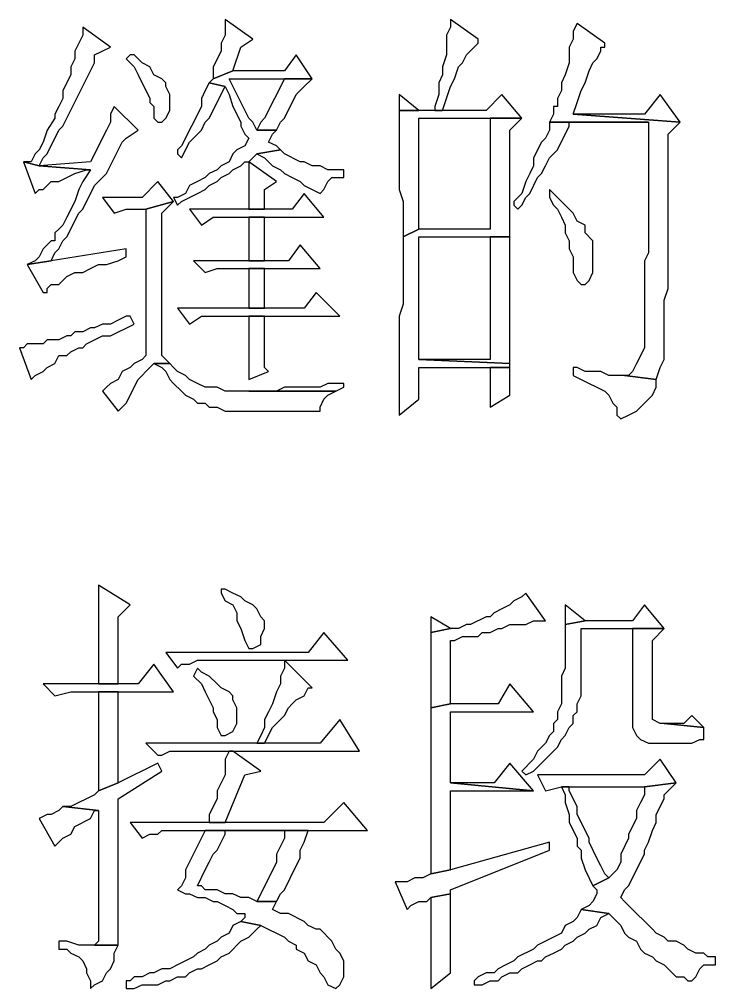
# Model space of a CAD drawing. Extents: x -15.4 to 0.8, y 0.3 to 11.8.
# Drawn here: x -1.9229 to -1.7763, y 10.1052 to 10.3094 of the extents above; entities that cross this region are included whole.
import ezdxf

# ---------------------------------------------------------------- set-up
doc = ezdxf.new("R2010")
doc.units = 0
doc.header["$MEASUREMENT"] = 0
doc.linetypes.add('AUSGEZOGEN', pattern=[0])
doc.layers.get('0').update_dxf_attribs({"linetype": 'AUSGEZOGEN'})

msp = doc.modelspace()

# ---------------------------------------------------------------- linework, layer by layer
for points in [[(-1.87961, 10.3094), (-1.87961, 10.30606), (-1.87961, 10.30606), (-1.88045, 10.3044), (-1.88045, 10.3044), (-1.88045, 10.30273), (-1.88045, 10.30273), (-1.88211, 10.2994), (-1.88211, 10.2994), (-1.88211, 10.2969), (-1.88211, 10.2969), (-1.87795, 10.29856), (-1.87795, 10.29856), (-1.87628, 10.30356), (-1.87628, 10.30356), (-1.87378, 10.30523), (-1.87961, 10.3094)], [(-1.83211, 10.3094), (-1.83211, 10.30773), (-1.83211, 10.30773), (-1.83295, 10.30606), (-1.83295, 10.30606), (-1.83295, 10.3019), (-1.83295, 10.3019), (-1.83378, 10.2994), (-1.83378, 10.2994), (-1.83378, 10.29773), (-1.83378, 10.29773), (-1.83461, 10.29606), (-1.83461, 10.29606), (-1.83461, 10.29356), (-1.83461, 10.29356), (-1.83545, 10.29106), (-1.83545, 10.29106), (-1.83545, 10.29023), (-1.83545, 10.29023), (-1.83378, 10.29023), (-1.83378, 10.29023), (-1.83295, 10.29273), (-1.83295, 10.29273), (-1.83211, 10.29523), (-1.83211, 10.29523), (-1.83128, 10.2969), (-1.83128, 10.2969), (-1.83045, 10.2994), (-1.83045, 10.2994), (-1.82961, 10.30023), (-1.82961, 10.30023), (-1.82878, 10.3019), (-1.82878, 10.3019), (-1.82628, 10.3044), (-1.82628, 10.3044), (-1.82628, 10.30523), (-1.83211, 10.3094)], [(-1.80545, 10.30856), (-1.80628, 10.3069), (-1.80628, 10.3069), (-1.80628, 10.30523), (-1.80628, 10.30523), (-1.80711, 10.30356), (-1.80711, 10.30356), (-1.80711, 10.30023), (-1.80711, 10.30023), (-1.80795, 10.29773), (-1.80795, 10.29773), (-1.80878, 10.29606), (-1.80878, 10.29606), (-1.80878, 10.2944), (-1.80878, 10.2944), (-1.80961, 10.29273), (-1.80961, 10.29273), (-1.80961, 10.29106), (-1.80961, 10.29106), (-1.81045, 10.29106), (-1.81045, 10.29106), (-1.81045, 10.2894), (-1.81045, 10.2894), (-1.81128, 10.28773), (-1.81128, 10.28773), (-1.79045, 10.28773), (-1.79045, 10.28773), (-1.79045, 10.26023), (-1.79045, 10.26023), (-1.79128, 10.25856), (-1.79128, 10.25856), (-1.79128, 10.24023), (-1.79128, 10.24023), (-1.79295, 10.2369), (-1.79295, 10.2369), (-1.79378, 10.23523), (-1.79378, 10.23523), (-1.79461, 10.2344), (-1.79461, 10.2344), (-1.79545, 10.2344), (-1.79545, 10.2344), (-1.78878, 10.23356), (-1.78878, 10.23356), (-1.78795, 10.23606), (-1.78795, 10.23606), (-1.78711, 10.23773), (-1.78711, 10.23773), (-1.78711, 10.25023), (-1.78711, 10.25023), (-1.78628, 10.25273), (-1.78628, 10.25273), (-1.78628, 10.28523), (-1.78628, 10.28523), (-1.78378, 10.28773), (-1.78378, 10.28773), (-1.80628, 10.2894), (-1.80628, 10.2894), (-1.80545, 10.2919), (-1.80545, 10.2919), (-1.80461, 10.2944), (-1.80461, 10.2944), (-1.80378, 10.29606), (-1.80378, 10.29606), (-1.80295, 10.29856), (-1.80295, 10.29856), (-1.80211, 10.30023), (-1.80211, 10.30023), (-1.80128, 10.30106), (-1.80128, 10.30106), (-1.80045, 10.30273), (-1.80045, 10.30273), (-1.80045, 10.30356), (-1.80045, 10.30356), (-1.79961, 10.30356), (-1.79961, 10.30356), (-1.79961, 10.3044), (-1.80545, 10.30856)], [(-1.90961, 10.30773), (-1.90961, 10.30606), (-1.90961, 10.30606), (-1.91128, 10.30273), (-1.91128, 10.30273), (-1.91128, 10.30106), (-1.91128, 10.30106), (-1.91211, 10.2994), (-1.91211, 10.2994), (-1.91211, 10.29773), (-1.91211, 10.29773), (-1.91378, 10.2944), (-1.91378, 10.2944), (-1.91378, 10.29273), (-1.91378, 10.29273), (-1.91461, 10.29106), (-1.91461, 10.29106), (-1.91545, 10.2894), (-1.91545, 10.2894), (-1.91545, 10.28856), (-1.91545, 10.28856), (-1.91711, 10.28606), (-1.91711, 10.28606), (-1.91795, 10.28356), (-1.91795, 10.28356), (-1.91878, 10.2819), (-1.91878, 10.2819), (-1.91961, 10.28106), (-1.91961, 10.28106), (-1.92045, 10.2794), (-1.92045, 10.2794), (-1.92211, 10.2794), (-1.92211, 10.2794), (-1.91878, 10.27856), (-1.91878, 10.27856), (-1.91795, 10.28023), (-1.91795, 10.28023), (-1.91711, 10.28106), (-1.91711, 10.28106), (-1.91461, 10.28606), (-1.91461, 10.28606), (-1.91378, 10.2869), (-1.91378, 10.2869), (-1.91295, 10.28856), (-1.91295, 10.28856), (-1.90711, 10.30023), (-1.90711, 10.30023), (-1.90711, 10.3019), (-1.90711, 10.3019), (-1.90378, 10.30356), (-1.90961, 10.30773)], [(-1.89961, 10.3019), (-1.90045, 10.30106), (-1.90045, 10.30106), (-1.89878, 10.2994), (-1.89878, 10.2994), (-1.89795, 10.29773), (-1.89795, 10.29773), (-1.89545, 10.29273), (-1.89545, 10.29273), (-1.89545, 10.2919), (-1.89545, 10.2919), (-1.89461, 10.29106), (-1.89461, 10.29106), (-1.89461, 10.28856), (-1.89461, 10.28856), (-1.89378, 10.28773), (-1.89378, 10.28773), (-1.89295, 10.28773), (-1.89295, 10.28773), (-1.89211, 10.28856), (-1.89211, 10.28856), (-1.89128, 10.29023), (-1.89128, 10.29023), (-1.89128, 10.29356), (-1.89128, 10.29356), (-1.89211, 10.29523), (-1.89211, 10.29523), (-1.89211, 10.29606), (-1.89211, 10.29606), (-1.89295, 10.2969), (-1.89295, 10.2969), (-1.89461, 10.29773), (-1.89461, 10.29773), (-1.89545, 10.2994), (-1.89545, 10.2994), (-1.89711, 10.30023), (-1.89711, 10.30023), (-1.89878, 10.3019), (-1.89961, 10.3019)], [(-1.86461, 10.3019), (-1.86711, 10.29856), (-1.86711, 10.29856), (-1.87795, 10.29856), (-1.87795, 10.29856), (-1.88211, 10.2969), (-1.88211, 10.2969), (-1.88295, 10.29606), (-1.88295, 10.29606), (-1.87961, 10.29523), (-1.87961, 10.29523), (-1.87878, 10.29356), (-1.87878, 10.29356), (-1.87795, 10.29106), (-1.87795, 10.29106), (-1.87628, 10.28773), (-1.87628, 10.28773), (-1.87628, 10.2869), (-1.87628, 10.2869), (-1.87545, 10.28523), (-1.87545, 10.28523), (-1.87461, 10.2844), (-1.87461, 10.2844), (-1.87545, 10.28273), (-1.87545, 10.28273), (-1.87711, 10.2819), (-1.87711, 10.2819), (-1.87795, 10.28106), (-1.87795, 10.28106), (-1.87878, 10.2794), (-1.87878, 10.2794), (-1.88045, 10.27856), (-1.88045, 10.27856), (-1.88128, 10.27773), (-1.88128, 10.27773), (-1.88295, 10.2769), (-1.88295, 10.2769), (-1.88378, 10.27606), (-1.88378, 10.27606), (-1.88545, 10.27523), (-1.88545, 10.27523), (-1.88711, 10.2744), (-1.88711, 10.2744), (-1.88795, 10.27273), (-1.88795, 10.27273), (-1.88961, 10.2719), (-1.88961, 10.2719), (-1.89045, 10.2719), (-1.89045, 10.2719), (-1.88961, 10.27023), (-1.88961, 10.27023), (-1.88878, 10.27106), (-1.88878, 10.27106), (-1.88711, 10.2719), (-1.88711, 10.2719), (-1.88545, 10.27273), (-1.88545, 10.27273), (-1.88378, 10.27356), (-1.88378, 10.27356), (-1.88295, 10.2744), (-1.88295, 10.2744), (-1.88128, 10.27523), (-1.88128, 10.27523), (-1.88045, 10.27606), (-1.88045, 10.27606), (-1.87878, 10.2769), (-1.87878, 10.2769), (-1.87795, 10.27773), (-1.87795, 10.27773), (-1.87628, 10.27856), (-1.87628, 10.27856), (-1.87545, 10.2794), (-1.87545, 10.2794), (-1.87461, 10.2794), (-1.87461, 10.2794), (-1.87295, 10.28106), (-1.87295, 10.28106), (-1.86795, 10.2819), (-1.86795, 10.2819), (-1.86878, 10.28273), (-1.86878, 10.28273), (-1.87045, 10.28356), (-1.87045, 10.28356), (-1.86961, 10.28523), (-1.86961, 10.28523), (-1.86878, 10.28606), (-1.86878, 10.28606), (-1.87295, 10.28606), (-1.87295, 10.28606), (-1.87378, 10.28773), (-1.87378, 10.28773), (-1.87461, 10.28856), (-1.87461, 10.28856), (-1.87878, 10.2969), (-1.87878, 10.2969), (-1.86128, 10.2969), (-1.86461, 10.3019)], [(-1.86128, 10.2969), (-1.86711, 10.2969), (-1.86711, 10.2969), (-1.87128, 10.28856), (-1.87128, 10.28856), (-1.87211, 10.28773), (-1.87211, 10.28773), (-1.87295, 10.28606), (-1.87295, 10.28606), (-1.86878, 10.28606), (-1.86878, 10.28606), (-1.86795, 10.28773), (-1.86795, 10.28773), (-1.86711, 10.28856), (-1.86711, 10.28856), (-1.86461, 10.29356), (-1.86461, 10.29356), (-1.86295, 10.29523), (-1.86128, 10.2969)], [(-1.88295, 10.29606), (-1.88378, 10.2944), (-1.88378, 10.2944), (-1.88461, 10.29273), (-1.88461, 10.29273), (-1.88461, 10.29106), (-1.88461, 10.29106), (-1.88878, 10.28273), (-1.88878, 10.28273), (-1.88961, 10.2819), (-1.88961, 10.2819), (-1.88961, 10.28106), (-1.88961, 10.28106), (-1.88878, 10.28023), (-1.88878, 10.28023), (-1.88711, 10.28356), (-1.88711, 10.28356), (-1.88461, 10.28606), (-1.88461, 10.28606), (-1.88378, 10.28773), (-1.88378, 10.28773), (-1.88295, 10.28856), (-1.88295, 10.28856), (-1.87961, 10.29523), (-1.88295, 10.29606)], [(-1.84295, 10.29356), (-1.84295, 10.29023), (-1.84295, 10.29023), (-1.83878, 10.29023), (-1.84295, 10.29356)], [(-1.82128, 10.29356), (-1.82461, 10.29023), (-1.82461, 10.29023), (-1.84295, 10.29023), (-1.84295, 10.29023), (-1.84295, 10.27356), (-1.84295, 10.27356), (-1.84211, 10.27106), (-1.84211, 10.27106), (-1.84211, 10.26356), (-1.84211, 10.26356), (-1.83878, 10.26523), (-1.83878, 10.26523), (-1.83878, 10.28856), (-1.83878, 10.28856), (-1.81711, 10.28856), (-1.82128, 10.29356)], [(-1.78795, 10.29356), (-1.79128, 10.2894), (-1.79128, 10.2894), (-1.80628, 10.2894), (-1.80628, 10.2894), (-1.78378, 10.28773), (-1.78795, 10.29356)], [(-1.90295, 10.29106), (-1.90378, 10.2894), (-1.90378, 10.2894), (-1.90378, 10.28773), (-1.90378, 10.28773), (-1.90461, 10.28606), (-1.90461, 10.28606), (-1.90795, 10.2794), (-1.90795, 10.2794), (-1.91878, 10.27856), (-1.91878, 10.27856), (-1.90795, 10.27773), (-1.90795, 10.27773), (-1.90961, 10.27523), (-1.90961, 10.27523), (-1.91045, 10.27356), (-1.91045, 10.27356), (-1.91128, 10.27106), (-1.91128, 10.27106), (-1.91295, 10.26773), (-1.91295, 10.26773), (-1.91378, 10.26606), (-1.91378, 10.26606), (-1.91461, 10.26523), (-1.91461, 10.26523), (-1.91545, 10.2644), (-1.91545, 10.2644), (-1.91545, 10.26273), (-1.91545, 10.26273), (-1.91628, 10.26273), (-1.91628, 10.26273), (-1.91795, 10.26106), (-1.91795, 10.26106), (-1.91878, 10.2594), (-1.91878, 10.2594), (-1.91961, 10.25856), (-1.91961, 10.25856), (-1.92128, 10.25773), (-1.92128, 10.25773), (-1.91628, 10.25856), (-1.91628, 10.25856), (-1.91545, 10.26023), (-1.91545, 10.26023), (-1.91461, 10.26106), (-1.91461, 10.26106), (-1.91378, 10.26273), (-1.91378, 10.26273), (-1.91295, 10.26356), (-1.91295, 10.26356), (-1.91045, 10.26856), (-1.91045, 10.26856), (-1.90961, 10.2694), (-1.90961, 10.2694), (-1.90711, 10.2744), (-1.90711, 10.2744), (-1.90545, 10.27606), (-1.90545, 10.27606), (-1.90461, 10.2769), (-1.90461, 10.2769), (-1.90128, 10.28356), (-1.90128, 10.28356), (-1.90045, 10.2844), (-1.90045, 10.2844), (-1.89795, 10.28606), (-1.90295, 10.29106)], [(-1.81711, 10.28856), (-1.82378, 10.28856), (-1.82378, 10.28856), (-1.82378, 10.26523), (-1.82378, 10.26523), (-1.83878, 10.26523), (-1.83878, 10.26523), (-1.84211, 10.26356), (-1.84211, 10.26356), (-1.84211, 10.2494), (-1.84211, 10.2494), (-1.84295, 10.2469), (-1.84295, 10.2469), (-1.84295, 10.22606), (-1.84295, 10.22606), (-1.83878, 10.2294), (-1.83878, 10.2294), (-1.83878, 10.23606), (-1.83878, 10.23606), (-1.81961, 10.23606), (-1.81961, 10.23606), (-1.81961, 10.2369), (-1.81961, 10.2369), (-1.83878, 10.23773), (-1.83878, 10.23773), (-1.83878, 10.26356), (-1.83878, 10.26356), (-1.81961, 10.26356), (-1.81961, 10.26356), (-1.81961, 10.28606), (-1.81711, 10.28856)], [(-1.81128, 10.28773), (-1.81128, 10.28606), (-1.81128, 10.28606), (-1.81211, 10.2844), (-1.81211, 10.2844), (-1.81295, 10.28356), (-1.81295, 10.28356), (-1.81461, 10.28023), (-1.81461, 10.28023), (-1.81461, 10.27856), (-1.81461, 10.27856), (-1.81545, 10.2769), (-1.81545, 10.2769), (-1.81628, 10.27523), (-1.81628, 10.27523), (-1.81711, 10.27273), (-1.81711, 10.27273), (-1.81878, 10.27106), (-1.81878, 10.27106), (-1.81878, 10.27023), (-1.81878, 10.27023), (-1.81795, 10.2694), (-1.81795, 10.2694), (-1.81711, 10.27023), (-1.81711, 10.27023), (-1.81628, 10.2719), (-1.81628, 10.2719), (-1.81545, 10.27273), (-1.81545, 10.27273), (-1.81378, 10.27606), (-1.81378, 10.27606), (-1.81295, 10.2769), (-1.81295, 10.2769), (-1.81211, 10.27856), (-1.81211, 10.27856), (-1.81128, 10.28023), (-1.81128, 10.28023), (-1.80961, 10.2819), (-1.80961, 10.2819), (-1.80711, 10.2869), (-1.80711, 10.2869), (-1.80711, 10.28773), (-1.80711, 10.28773), (-1.79045, 10.28773), (-1.81128, 10.28773)], [(-1.86795, 10.2819), (-1.87295, 10.28106), (-1.87295, 10.28106), (-1.87128, 10.28023), (-1.87128, 10.28023), (-1.86961, 10.27856), (-1.86961, 10.27856), (-1.86795, 10.27773), (-1.86795, 10.27773), (-1.86711, 10.2769), (-1.86711, 10.2769), (-1.86545, 10.27606), (-1.86545, 10.27606), (-1.86378, 10.27523), (-1.86378, 10.27523), (-1.86295, 10.2744), (-1.86295, 10.2744), (-1.86128, 10.27356), (-1.86128, 10.27356), (-1.85961, 10.27273), (-1.85961, 10.27273), (-1.85878, 10.27356), (-1.85878, 10.27356), (-1.85795, 10.27523), (-1.85795, 10.27523), (-1.85711, 10.27606), (-1.85711, 10.27606), (-1.85461, 10.27606), (-1.85461, 10.27606), (-1.85461, 10.27773), (-1.85461, 10.27773), (-1.85795, 10.27773), (-1.85795, 10.27773), (-1.85961, 10.27856), (-1.85961, 10.27856), (-1.86128, 10.27856), (-1.86128, 10.27856), (-1.86295, 10.2794), (-1.86295, 10.2794), (-1.86378, 10.2794), (-1.86378, 10.2794), (-1.86711, 10.28106), (-1.86795, 10.2819)], [(-1.92211, 10.2794), (-1.91961, 10.27273), (-1.91961, 10.27273), (-1.91878, 10.27356), (-1.91878, 10.27356), (-1.91795, 10.27356), (-1.91795, 10.27356), (-1.91711, 10.2744), (-1.91711, 10.2744), (-1.91628, 10.27523), (-1.91628, 10.27523), (-1.91461, 10.27523), (-1.91461, 10.27523), (-1.91295, 10.27606), (-1.91295, 10.27606), (-1.91128, 10.2769), (-1.91128, 10.2769), (-1.90878, 10.27773), (-1.90878, 10.27773), (-1.90795, 10.27773), (-1.90795, 10.27773), (-1.91878, 10.27856), (-1.91878, 10.27856), (-1.92211, 10.2794), (-1.92211, 10.2794)], [(-1.87461, 10.2794), (-1.87461, 10.2694), (-1.87461, 10.2694), (-1.87128, 10.2694), (-1.87128, 10.2694), (-1.87128, 10.27356), (-1.87128, 10.27356), (-1.86878, 10.27523), (-1.87461, 10.2794)], [(-1.89378, 10.27523), (-1.89711, 10.2719), (-1.89711, 10.2719), (-1.90545, 10.2719), (-1.90545, 10.2719), (-1.90295, 10.26856), (-1.90295, 10.26856), (-1.90045, 10.2694), (-1.90045, 10.2694), (-1.89628, 10.2694), (-1.89628, 10.2694), (-1.89045, 10.27106), (-1.89378, 10.27523)], [(-1.86295, 10.27273), (-1.86545, 10.2694), (-1.86545, 10.2694), (-1.88711, 10.2694), (-1.88711, 10.2694), (-1.88461, 10.26606), (-1.88461, 10.26606), (-1.88211, 10.26773), (-1.88211, 10.26773), (-1.85878, 10.26773), (-1.86295, 10.27273)], [(-1.81128, 10.27356), (-1.81128, 10.2719), (-1.81128, 10.2719), (-1.81045, 10.27023), (-1.81045, 10.27023), (-1.80961, 10.2694), (-1.80961, 10.2694), (-1.80878, 10.26773), (-1.80878, 10.26773), (-1.80795, 10.26606), (-1.80795, 10.26606), (-1.80795, 10.2644), (-1.80795, 10.2644), (-1.80711, 10.26273), (-1.80711, 10.26273), (-1.80711, 10.26106), (-1.80711, 10.26106), (-1.80628, 10.2594), (-1.80628, 10.2594), (-1.80628, 10.25606), (-1.80628, 10.25606), (-1.80545, 10.2544), (-1.80545, 10.2544), (-1.80461, 10.25356), (-1.80461, 10.25356), (-1.80378, 10.25356), (-1.80378, 10.25356), (-1.80295, 10.2544), (-1.80295, 10.2544), (-1.80211, 10.25606), (-1.80211, 10.25606), (-1.80211, 10.26273), (-1.80211, 10.26273), (-1.80378, 10.2644), (-1.80378, 10.2644), (-1.80378, 10.26606), (-1.80378, 10.26606), (-1.80545, 10.2669), (-1.80545, 10.2669), (-1.80628, 10.26856), (-1.80628, 10.26856), (-1.80711, 10.2694), (-1.80711, 10.2694), (-1.80878, 10.27106), (-1.80878, 10.27106), (-1.81045, 10.27273), (-1.81128, 10.27356)], [(-1.89045, 10.27106), (-1.89628, 10.2694), (-1.89628, 10.2694), (-1.89628, 10.23856), (-1.89628, 10.23856), (-1.89711, 10.23773), (-1.89711, 10.23773), (-1.89878, 10.2369), (-1.89878, 10.2369), (-1.89961, 10.23606), (-1.89961, 10.23606), (-1.90128, 10.23523), (-1.90128, 10.23523), (-1.90211, 10.23356), (-1.90211, 10.23356), (-1.90378, 10.23273), (-1.90378, 10.23273), (-1.90461, 10.2319), (-1.90461, 10.2319), (-1.90545, 10.23106), (-1.90545, 10.23106), (-1.90211, 10.2269), (-1.90211, 10.2269), (-1.90045, 10.22856), (-1.90045, 10.22856), (-1.89795, 10.23356), (-1.89795, 10.23356), (-1.89711, 10.2344), (-1.89711, 10.2344), (-1.89628, 10.23523), (-1.89628, 10.23523), (-1.89545, 10.23606), (-1.89545, 10.23606), (-1.89461, 10.2369), (-1.89461, 10.2369), (-1.89128, 10.2369), (-1.89128, 10.2369), (-1.89295, 10.23856), (-1.89295, 10.23856), (-1.89295, 10.26856), (-1.89045, 10.27106)], [(-1.87128, 10.25856), (-1.87128, 10.26773), (-1.87128, 10.26773), (-1.87461, 10.26773), (-1.87461, 10.26773), (-1.87461, 10.25856), (-1.87461, 10.25856), (-1.87128, 10.25856), (-1.87128, 10.25856)], [(-1.81961, 10.26356), (-1.82378, 10.26356), (-1.82378, 10.26356), (-1.82378, 10.23773), (-1.82378, 10.23773), (-1.83878, 10.23773), (-1.83878, 10.23773), (-1.81961, 10.2369), (-1.81961, 10.2369), (-1.81961, 10.26106), (-1.81961, 10.26356)], [(-1.86378, 10.2619), (-1.86628, 10.25856), (-1.86628, 10.25856), (-1.88628, 10.25856), (-1.88628, 10.25856), (-1.88378, 10.25606), (-1.88378, 10.25606), (-1.88128, 10.2569), (-1.88128, 10.2569), (-1.85961, 10.2569), (-1.86378, 10.2619)], [(-1.90045, 10.26106), (-1.91628, 10.25856), (-1.91628, 10.25856), (-1.92128, 10.25773), (-1.92128, 10.25773), (-1.91795, 10.2519), (-1.91795, 10.2519), (-1.91711, 10.2519), (-1.91711, 10.2519), (-1.91711, 10.25273), (-1.91711, 10.25273), (-1.91628, 10.25356), (-1.91628, 10.25356), (-1.91461, 10.25356), (-1.91461, 10.25356), (-1.91378, 10.2544), (-1.91378, 10.2544), (-1.91295, 10.25523), (-1.91295, 10.25523), (-1.91128, 10.25606), (-1.91128, 10.25606), (-1.90961, 10.25606), (-1.90961, 10.25606), (-1.90795, 10.2569), (-1.90795, 10.2569), (-1.90628, 10.25773), (-1.90628, 10.25773), (-1.90461, 10.25773), (-1.90461, 10.25773), (-1.90211, 10.25856), (-1.90211, 10.25856), (-1.90045, 10.2594), (-1.90045, 10.26106)], [(-1.87128, 10.24856), (-1.87128, 10.2569), (-1.87128, 10.2569), (-1.87461, 10.2569), (-1.87461, 10.2569), (-1.87461, 10.24856), (-1.87461, 10.24856), (-1.87128, 10.24856), (-1.87128, 10.24856)], [(-1.86045, 10.2519), (-1.86295, 10.24856), (-1.86295, 10.24856), (-1.88961, 10.24856), (-1.88961, 10.24856), (-1.88711, 10.24523), (-1.88711, 10.24523), (-1.88461, 10.2469), (-1.88461, 10.2469), (-1.85545, 10.2469), (-1.86045, 10.2519)], [(-1.89961, 10.2469), (-1.90045, 10.2469), (-1.90045, 10.2469), (-1.90211, 10.24606), (-1.90211, 10.24606), (-1.90378, 10.24523), (-1.90378, 10.24523), (-1.90545, 10.24523), (-1.90545, 10.24523), (-1.90711, 10.2444), (-1.90711, 10.2444), (-1.90795, 10.2444), (-1.90795, 10.2444), (-1.90961, 10.24356), (-1.90961, 10.24356), (-1.91128, 10.24356), (-1.91128, 10.24356), (-1.91211, 10.24273), (-1.91211, 10.24273), (-1.91295, 10.24273), (-1.91295, 10.24273), (-1.91461, 10.2419), (-1.91461, 10.2419), (-1.91711, 10.2419), (-1.91711, 10.2419), (-1.91795, 10.24106), (-1.91795, 10.24106), (-1.92128, 10.24106), (-1.92128, 10.24106), (-1.92211, 10.24023), (-1.92211, 10.24023), (-1.92295, 10.24023), (-1.92295, 10.24023), (-1.92045, 10.23356), (-1.92045, 10.23356), (-1.91961, 10.2344), (-1.91961, 10.2344), (-1.91795, 10.23523), (-1.91795, 10.23523), (-1.91711, 10.23606), (-1.91711, 10.23606), (-1.91545, 10.2369), (-1.91545, 10.2369), (-1.91461, 10.23856), (-1.91461, 10.23856), (-1.91295, 10.23856), (-1.91295, 10.23856), (-1.91211, 10.2394), (-1.91211, 10.2394), (-1.91045, 10.24023), (-1.91045, 10.24023), (-1.90961, 10.24023), (-1.90961, 10.24023), (-1.90878, 10.24106), (-1.90878, 10.24106), (-1.90545, 10.24273), (-1.90545, 10.24273), (-1.90378, 10.24273), (-1.90378, 10.24273), (-1.89878, 10.24523), (-1.89961, 10.2469)], [(-1.87128, 10.2469), (-1.87461, 10.2469), (-1.87461, 10.2469), (-1.87461, 10.23356), (-1.87461, 10.23356), (-1.87045, 10.23523), (-1.87045, 10.23523), (-1.87128, 10.23606), (-1.87128, 10.23606), (-1.87128, 10.24606), (-1.87128, 10.2469)], [(-1.89128, 10.2369), (-1.89461, 10.2369), (-1.89461, 10.2369), (-1.89295, 10.23606), (-1.89295, 10.23606), (-1.89211, 10.23523), (-1.89211, 10.23523), (-1.89128, 10.23356), (-1.89128, 10.23356), (-1.89045, 10.23273), (-1.89045, 10.23273), (-1.88878, 10.23106), (-1.88878, 10.23106), (-1.88795, 10.23023), (-1.88795, 10.23023), (-1.88628, 10.2294), (-1.88628, 10.2294), (-1.88545, 10.22856), (-1.88545, 10.22856), (-1.88378, 10.22856), (-1.88378, 10.22856), (-1.88295, 10.22773), (-1.88295, 10.22773), (-1.88128, 10.22773), (-1.88128, 10.22773), (-1.87961, 10.2269), (-1.87961, 10.2269), (-1.85961, 10.2269), (-1.85961, 10.2269), (-1.85961, 10.22773), (-1.85961, 10.22773), (-1.85878, 10.2294), (-1.85878, 10.2294), (-1.85795, 10.23023), (-1.85795, 10.23023), (-1.85628, 10.23106), (-1.85628, 10.23106), (-1.87961, 10.23106), (-1.87961, 10.23106), (-1.88128, 10.2319), (-1.88128, 10.2319), (-1.88378, 10.2319), (-1.88378, 10.2319), (-1.88545, 10.23273), (-1.88545, 10.23273), (-1.88711, 10.23356), (-1.88711, 10.23356), (-1.88795, 10.2344), (-1.88795, 10.2344), (-1.88961, 10.23523), (-1.88961, 10.23523), (-1.89045, 10.23606), (-1.89128, 10.2369)], [(-1.81961, 10.23606), (-1.82378, 10.23606), (-1.82378, 10.23606), (-1.82378, 10.22773), (-1.82378, 10.22773), (-1.81961, 10.23023), (-1.81961, 10.23023), (-1.81961, 10.2344), (-1.81961, 10.23606)], [(-1.80628, 10.23606), (-1.80628, 10.2344), (-1.80628, 10.2344), (-1.80461, 10.23356), (-1.80461, 10.23356), (-1.80295, 10.23273), (-1.80295, 10.23273), (-1.80128, 10.2319), (-1.80128, 10.2319), (-1.79961, 10.23106), (-1.79961, 10.23106), (-1.79878, 10.23023), (-1.79878, 10.23023), (-1.79795, 10.22856), (-1.79795, 10.22856), (-1.79711, 10.22773), (-1.79711, 10.22773), (-1.79711, 10.22606), (-1.79711, 10.22606), (-1.79628, 10.22523), (-1.79628, 10.22523), (-1.79461, 10.22606), (-1.79461, 10.22606), (-1.79295, 10.2269), (-1.79295, 10.2269), (-1.79211, 10.22773), (-1.79211, 10.22773), (-1.79128, 10.22856), (-1.79128, 10.22856), (-1.79045, 10.2294), (-1.79045, 10.2294), (-1.78961, 10.23023), (-1.78961, 10.23023), (-1.78878, 10.2319), (-1.78878, 10.2319), (-1.78878, 10.23356), (-1.78878, 10.23356), (-1.79545, 10.2344), (-1.79545, 10.2344), (-1.79878, 10.2344), (-1.79878, 10.2344), (-1.80045, 10.23523), (-1.80045, 10.23523), (-1.80378, 10.23523), (-1.80378, 10.23523), (-1.80545, 10.23606), (-1.80628, 10.23606)], [(-1.85461, 10.23273), (-1.85795, 10.23273), (-1.85795, 10.23273), (-1.85961, 10.2319), (-1.85961, 10.2319), (-1.86711, 10.2319), (-1.86711, 10.2319), (-1.86878, 10.23106), (-1.86878, 10.23106), (-1.87461, 10.23106), (-1.87461, 10.23106), (-1.85628, 10.23106), (-1.85628, 10.23106), (-1.85461, 10.2319), (-1.85461, 10.23273)], [(-1.90628, 10.19023), (-1.90628, 10.1694), (-1.90628, 10.1694), (-1.90211, 10.1694), (-1.90211, 10.1694), (-1.90211, 10.18356), (-1.90211, 10.18356), (-1.89961, 10.18606), (-1.90628, 10.19023)], [(-1.88045, 10.1894), (-1.88045, 10.18856), (-1.88045, 10.18856), (-1.87961, 10.1869), (-1.87961, 10.1869), (-1.87795, 10.18606), (-1.87795, 10.18606), (-1.87711, 10.1844), (-1.87711, 10.1844), (-1.87711, 10.18273), (-1.87711, 10.18273), (-1.87628, 10.18106), (-1.87628, 10.18106), (-1.87545, 10.17856), (-1.87545, 10.17856), (-1.87461, 10.1769), (-1.87461, 10.1769), (-1.87378, 10.1769), (-1.87378, 10.1769), (-1.87211, 10.17773), (-1.87211, 10.17773), (-1.87211, 10.1794), (-1.87211, 10.1794), (-1.87128, 10.18106), (-1.87128, 10.18106), (-1.87128, 10.18273), (-1.87128, 10.18273), (-1.87211, 10.18356), (-1.87211, 10.18356), (-1.87295, 10.18523), (-1.87295, 10.18523), (-1.87378, 10.18606), (-1.87378, 10.18606), (-1.87545, 10.1869), (-1.87545, 10.1869), (-1.87628, 10.18773), (-1.87628, 10.18773), (-1.87795, 10.18856), (-1.87795, 10.18856), (-1.87961, 10.1894), (-1.88045, 10.1894)], [(-1.81628, 10.18856), (-1.81711, 10.18773), (-1.81711, 10.18773), (-1.81878, 10.1869), (-1.81878, 10.1869), (-1.81961, 10.18606), (-1.81961, 10.18606), (-1.82128, 10.18523), (-1.82128, 10.18523), (-1.82295, 10.1844), (-1.82295, 10.1844), (-1.82378, 10.18356), (-1.82378, 10.18356), (-1.82461, 10.18356), (-1.82461, 10.18356), (-1.82795, 10.1819), (-1.82795, 10.1819), (-1.82878, 10.1819), (-1.82878, 10.1819), (-1.83045, 10.18106), (-1.83045, 10.18106), (-1.83211, 10.18106), (-1.83211, 10.18106), (-1.83628, 10.18023), (-1.83628, 10.18023), (-1.83628, 10.1644), (-1.83628, 10.1644), (-1.83211, 10.16523), (-1.83211, 10.16523), (-1.83211, 10.17856), (-1.83211, 10.17856), (-1.83128, 10.17856), (-1.83128, 10.17856), (-1.82961, 10.1794), (-1.82961, 10.1794), (-1.82628, 10.1794), (-1.82628, 10.1794), (-1.82545, 10.18023), (-1.82545, 10.18023), (-1.82378, 10.18023), (-1.82378, 10.18023), (-1.82211, 10.18106), (-1.82211, 10.18106), (-1.82128, 10.18106), (-1.82128, 10.18106), (-1.81961, 10.1819), (-1.81961, 10.1819), (-1.81628, 10.1819), (-1.81628, 10.1819), (-1.81461, 10.18273), (-1.81461, 10.18273), (-1.81211, 10.18273), (-1.81628, 10.18856)], [(-1.79128, 10.18606), (-1.79378, 10.18273), (-1.79378, 10.18273), (-1.80378, 10.18273), (-1.80378, 10.18273), (-1.80795, 10.1819), (-1.80795, 10.1819), (-1.80795, 10.17273), (-1.80795, 10.17273), (-1.80878, 10.17106), (-1.80878, 10.17106), (-1.80878, 10.16523), (-1.80878, 10.16523), (-1.80961, 10.16356), (-1.80961, 10.16356), (-1.80961, 10.1619), (-1.80961, 10.1619), (-1.81045, 10.16106), (-1.81045, 10.16106), (-1.81045, 10.1594), (-1.81045, 10.1594), (-1.81128, 10.15856), (-1.81128, 10.15856), (-1.81211, 10.1569), (-1.81211, 10.1569), (-1.81378, 10.15523), (-1.81378, 10.15523), (-1.81461, 10.15356), (-1.81461, 10.15356), (-1.81711, 10.15106), (-1.81711, 10.15106), (-1.81628, 10.15023), (-1.81628, 10.15023), (-1.81461, 10.15106), (-1.81461, 10.15106), (-1.81045, 10.15523), (-1.81045, 10.15523), (-1.80961, 10.15606), (-1.80961, 10.15606), (-1.80878, 10.15773), (-1.80878, 10.15773), (-1.80795, 10.15856), (-1.80795, 10.15856), (-1.80711, 10.16023), (-1.80711, 10.16023), (-1.80628, 10.16106), (-1.80628, 10.16106), (-1.80628, 10.16273), (-1.80628, 10.16273), (-1.80545, 10.16356), (-1.80545, 10.16356), (-1.80545, 10.16523), (-1.80545, 10.16523), (-1.80461, 10.1669), (-1.80461, 10.1669), (-1.80461, 10.18106), (-1.80461, 10.18106), (-1.78711, 10.18106), (-1.79128, 10.18606)], [(-1.80795, 10.18606), (-1.80795, 10.1819), (-1.80795, 10.1819), (-1.80378, 10.18273), (-1.80795, 10.18606)], [(-1.83628, 10.18356), (-1.83628, 10.18023), (-1.83628, 10.18023), (-1.83211, 10.18106), (-1.83628, 10.18356)], [(-1.85878, 10.18023), (-1.86211, 10.17606), (-1.86211, 10.17606), (-1.89211, 10.17606), (-1.89211, 10.17606), (-1.88961, 10.17273), (-1.88961, 10.17273), (-1.88878, 10.17356), (-1.88878, 10.17356), (-1.88711, 10.17356), (-1.88711, 10.17356), (-1.88545, 10.1744), (-1.88545, 10.1744), (-1.85378, 10.1744), (-1.85878, 10.18023)], [(-1.78711, 10.18106), (-1.79378, 10.18106), (-1.79378, 10.18106), (-1.79378, 10.16023), (-1.79378, 10.16023), (-1.79295, 10.15856), (-1.79295, 10.15856), (-1.79211, 10.15773), (-1.79211, 10.15773), (-1.79045, 10.1569), (-1.79045, 10.1569), (-1.78128, 10.1569), (-1.78128, 10.1569), (-1.77961, 10.15773), (-1.77961, 10.15773), (-1.77878, 10.15773), (-1.77878, 10.15773), (-1.77878, 10.16023), (-1.77878, 10.16023), (-1.78711, 10.16106), (-1.78711, 10.16106), (-1.78795, 10.16106), (-1.78795, 10.16106), (-1.78961, 10.1619), (-1.78961, 10.1619), (-1.78961, 10.17856), (-1.78711, 10.18106)], [(-1.86711, 10.1744), (-1.86711, 10.17273), (-1.86711, 10.17273), (-1.86795, 10.17106), (-1.86795, 10.17106), (-1.86795, 10.1694), (-1.86795, 10.1694), (-1.86878, 10.16773), (-1.86878, 10.16773), (-1.86961, 10.16523), (-1.86961, 10.16523), (-1.87045, 10.16356), (-1.87045, 10.16356), (-1.87128, 10.1619), (-1.87128, 10.1619), (-1.87128, 10.16023), (-1.87128, 10.16023), (-1.87211, 10.15856), (-1.87211, 10.15856), (-1.87295, 10.1569), (-1.87295, 10.1569), (-1.87128, 10.1569), (-1.87128, 10.1569), (-1.86961, 10.16023), (-1.86961, 10.16023), (-1.86711, 10.16273), (-1.86711, 10.16273), (-1.86628, 10.1644), (-1.86628, 10.1644), (-1.86545, 10.16523), (-1.86545, 10.16523), (-1.86461, 10.16606), (-1.86461, 10.16606), (-1.86295, 10.1669), (-1.86295, 10.1669), (-1.86211, 10.16856), (-1.86211, 10.16856), (-1.86128, 10.16856), (-1.86711, 10.1744)], [(-1.89461, 10.17356), (-1.89795, 10.1694), (-1.89795, 10.1694), (-1.91795, 10.1694), (-1.91795, 10.1694), (-1.91545, 10.1669), (-1.91545, 10.1669), (-1.91211, 10.16773), (-1.91211, 10.16773), (-1.89045, 10.16773), (-1.89461, 10.17356)], [(-1.88545, 10.17273), (-1.88628, 10.17106), (-1.88628, 10.17106), (-1.88461, 10.1694), (-1.88461, 10.1694), (-1.88378, 10.16773), (-1.88378, 10.16773), (-1.88295, 10.16606), (-1.88295, 10.16606), (-1.88211, 10.1644), (-1.88211, 10.1644), (-1.88211, 10.16356), (-1.88211, 10.16356), (-1.88128, 10.1619), (-1.88128, 10.1619), (-1.88128, 10.16023), (-1.88128, 10.16023), (-1.88045, 10.15856), (-1.88045, 10.15856), (-1.87961, 10.15856), (-1.87961, 10.15856), (-1.87795, 10.1594), (-1.87795, 10.1594), (-1.87711, 10.16106), (-1.87711, 10.16106), (-1.87711, 10.1644), (-1.87711, 10.1644), (-1.87795, 10.16606), (-1.87795, 10.16606), (-1.87795, 10.1669), (-1.87795, 10.1669), (-1.87878, 10.16773), (-1.87878, 10.16773), (-1.88045, 10.16856), (-1.88045, 10.16856), (-1.88128, 10.1694), (-1.88128, 10.1694), (-1.88295, 10.17106), (-1.88295, 10.17106), (-1.88461, 10.1719), (-1.88545, 10.17273)], [(-1.90211, 10.16773), (-1.90628, 10.16773), (-1.90628, 10.16773), (-1.90628, 10.1469), (-1.90628, 10.1469), (-1.90211, 10.14856), (-1.90211, 10.16773)], [(-1.81961, 10.1694), (-1.82211, 10.16523), (-1.82211, 10.16523), (-1.83211, 10.16523), (-1.83211, 10.16523), (-1.83628, 10.1644), (-1.83628, 10.1644), (-1.83628, 10.1294), (-1.83628, 10.1294), (-1.83211, 10.13023), (-1.83211, 10.13023), (-1.83211, 10.1469), (-1.83211, 10.1469), (-1.81461, 10.1469), (-1.81461, 10.1469), (-1.83211, 10.14856), (-1.83211, 10.14856), (-1.83211, 10.16356), (-1.83211, 10.16356), (-1.81461, 10.16356), (-1.81961, 10.1694)], [(-1.85545, 10.1619), (-1.85961, 10.1569), (-1.85961, 10.1569), (-1.89628, 10.1569), (-1.89628, 10.1569), (-1.89378, 10.1544), (-1.89378, 10.1544), (-1.89295, 10.1544), (-1.89295, 10.1544), (-1.89128, 10.15523), (-1.89128, 10.15523), (-1.85128, 10.15523), (-1.85545, 10.1619)], [(-1.78128, 10.16273), (-1.78295, 10.16106), (-1.78295, 10.16106), (-1.78711, 10.16106), (-1.78711, 10.16106), (-1.77878, 10.16023), (-1.77878, 10.16023), (-1.78045, 10.1619), (-1.78128, 10.16273)], [(-1.87795, 10.15523), (-1.87878, 10.15523), (-1.87878, 10.15523), (-1.87961, 10.15356), (-1.87961, 10.15356), (-1.87961, 10.15023), (-1.87961, 10.15023), (-1.88128, 10.1469), (-1.88128, 10.1469), (-1.88128, 10.14523), (-1.88128, 10.14523), (-1.88295, 10.1419), (-1.88295, 10.1419), (-1.88295, 10.14023), (-1.88295, 10.14023), (-1.87961, 10.14023), (-1.87961, 10.14023), (-1.87545, 10.15023), (-1.87545, 10.15023), (-1.87211, 10.15106), (-1.87795, 10.15523)], [(-1.78795, 10.15356), (-1.79128, 10.15023), (-1.79128, 10.15023), (-1.81378, 10.15023), (-1.81378, 10.15023), (-1.81211, 10.1469), (-1.81211, 10.1469), (-1.80878, 10.14773), (-1.80878, 10.14773), (-1.79128, 10.14773), (-1.79128, 10.14773), (-1.78461, 10.14856), (-1.78795, 10.15356)], [(-1.89378, 10.15273), (-1.90211, 10.14856), (-1.90211, 10.14856), (-1.90628, 10.1469), (-1.90628, 10.1469), (-1.90711, 10.14606), (-1.90711, 10.14606), (-1.90878, 10.14523), (-1.90878, 10.14523), (-1.91045, 10.1444), (-1.91045, 10.1444), (-1.91211, 10.14356), (-1.91211, 10.14356), (-1.91378, 10.14356), (-1.91378, 10.14356), (-1.90628, 10.14273), (-1.90628, 10.14273), (-1.90628, 10.11523), (-1.90628, 10.11523), (-1.90711, 10.1144), (-1.90711, 10.1144), (-1.90211, 10.1144), (-1.90211, 10.1144), (-1.90211, 10.14523), (-1.90211, 10.14523), (-1.89295, 10.15106), (-1.89378, 10.15273)], [(-1.81961, 10.15273), (-1.82295, 10.14856), (-1.82295, 10.14856), (-1.83211, 10.14856), (-1.83211, 10.14856), (-1.81461, 10.1469), (-1.81961, 10.15273)], [(-1.80711, 10.14773), (-1.80878, 10.14773), (-1.80878, 10.14773), (-1.80795, 10.14606), (-1.80795, 10.14606), (-1.80795, 10.1444), (-1.80795, 10.1444), (-1.80711, 10.1419), (-1.80711, 10.1419), (-1.80711, 10.14023), (-1.80711, 10.14023), (-1.80545, 10.1369), (-1.80545, 10.1369), (-1.80545, 10.13523), (-1.80545, 10.13523), (-1.80461, 10.1344), (-1.80461, 10.1344), (-1.80461, 10.13273), (-1.80461, 10.13273), (-1.80378, 10.13023), (-1.80378, 10.13023), (-1.80211, 10.1269), (-1.80211, 10.1269), (-1.79878, 10.12856), (-1.79878, 10.12856), (-1.79961, 10.1294), (-1.79961, 10.1294), (-1.80045, 10.13106), (-1.80045, 10.13106), (-1.80128, 10.13273), (-1.80128, 10.13273), (-1.80295, 10.13606), (-1.80295, 10.13606), (-1.80295, 10.1369), (-1.80295, 10.1369), (-1.80545, 10.1419), (-1.80545, 10.1419), (-1.80545, 10.14356), (-1.80545, 10.14356), (-1.80711, 10.1469), (-1.80711, 10.14773)], [(-1.78461, 10.14856), (-1.79128, 10.14773), (-1.79128, 10.14773), (-1.79128, 10.14606), (-1.79128, 10.14606), (-1.79211, 10.1444), (-1.79211, 10.1444), (-1.79295, 10.14273), (-1.79295, 10.14273), (-1.79295, 10.14106), (-1.79295, 10.14106), (-1.79461, 10.13773), (-1.79461, 10.13773), (-1.79461, 10.1369), (-1.79461, 10.1369), (-1.79628, 10.13356), (-1.79628, 10.13356), (-1.79628, 10.1319), (-1.79628, 10.1319), (-1.79711, 10.13023), (-1.79711, 10.13023), (-1.79795, 10.1294), (-1.79795, 10.1294), (-1.79878, 10.12856), (-1.79878, 10.12856), (-1.80211, 10.1269), (-1.80211, 10.1269), (-1.80128, 10.12606), (-1.80128, 10.12606), (-1.80128, 10.12523), (-1.80128, 10.12523), (-1.80211, 10.12356), (-1.80211, 10.12356), (-1.80295, 10.12273), (-1.80295, 10.12273), (-1.80461, 10.1219), (-1.80461, 10.1219), (-1.79878, 10.12106), (-1.79878, 10.12106), (-1.79628, 10.11856), (-1.79628, 10.11856), (-1.79545, 10.1169), (-1.79545, 10.1169), (-1.79461, 10.11606), (-1.79461, 10.11606), (-1.79295, 10.11523), (-1.79295, 10.11523), (-1.79211, 10.11356), (-1.79211, 10.11356), (-1.79128, 10.11273), (-1.79128, 10.11273), (-1.78961, 10.1119), (-1.78961, 10.1119), (-1.78878, 10.11106), (-1.78878, 10.11106), (-1.78711, 10.11023), (-1.78711, 10.11023), (-1.78545, 10.10856), (-1.78545, 10.10856), (-1.78461, 10.10773), (-1.78461, 10.10773), (-1.78295, 10.10773), (-1.78295, 10.10773), (-1.78211, 10.1069), (-1.78211, 10.1069), (-1.78128, 10.1069), (-1.78128, 10.1069), (-1.78045, 10.10773), (-1.78045, 10.10773), (-1.77961, 10.1094), (-1.77961, 10.1094), (-1.77878, 10.11023), (-1.77878, 10.11023), (-1.77628, 10.11023), (-1.77628, 10.11023), (-1.77628, 10.1119), (-1.77628, 10.1119), (-1.77795, 10.1119), (-1.77795, 10.1119), (-1.77878, 10.11273), (-1.77878, 10.11273), (-1.78045, 10.11273), (-1.78045, 10.11273), (-1.78211, 10.11356), (-1.78211, 10.11356), (-1.78295, 10.1144), (-1.78295, 10.1144), (-1.78461, 10.11523), (-1.78461, 10.11523), (-1.78628, 10.11523), (-1.78628, 10.11523), (-1.78711, 10.11606), (-1.78711, 10.11606), (-1.78878, 10.1169), (-1.78878, 10.1169), (-1.78961, 10.11773), (-1.78961, 10.11773), (-1.79461, 10.12273), (-1.79461, 10.12273), (-1.79545, 10.12356), (-1.79545, 10.12356), (-1.79628, 10.1244), (-1.79628, 10.1244), (-1.79545, 10.12606), (-1.79545, 10.12606), (-1.79461, 10.1269), (-1.79461, 10.1269), (-1.79128, 10.13356), (-1.79128, 10.13356), (-1.79128, 10.1344), (-1.79128, 10.1344), (-1.79045, 10.13606), (-1.79045, 10.13606), (-1.78961, 10.13856), (-1.78961, 10.13856), (-1.78878, 10.14023), (-1.78878, 10.14023), (-1.78878, 10.1419), (-1.78878, 10.1419), (-1.78711, 10.14523), (-1.78711, 10.14523), (-1.78711, 10.14606), (-1.78461, 10.14856)], [(-1.91378, 10.14356), (-1.91461, 10.14273), (-1.91461, 10.14273), (-1.91628, 10.1419), (-1.91628, 10.1419), (-1.91711, 10.1419), (-1.91711, 10.1419), (-1.91878, 10.14106), (-1.91878, 10.14106), (-1.91545, 10.13523), (-1.91545, 10.13523), (-1.91461, 10.13606), (-1.91461, 10.13606), (-1.91378, 10.1369), (-1.91378, 10.1369), (-1.91211, 10.13773), (-1.91211, 10.13773), (-1.91128, 10.1394), (-1.91128, 10.1394), (-1.90795, 10.14106), (-1.90795, 10.14106), (-1.90711, 10.14273), (-1.90711, 10.14273), (-1.90628, 10.14273), (-1.91378, 10.14356)], [(-1.85461, 10.1444), (-1.85878, 10.14023), (-1.85878, 10.14023), (-1.89961, 10.14023), (-1.89961, 10.14023), (-1.89711, 10.1369), (-1.89711, 10.1369), (-1.89545, 10.13773), (-1.89545, 10.13773), (-1.89378, 10.13773), (-1.89378, 10.13773), (-1.89295, 10.13856), (-1.89295, 10.13856), (-1.84961, 10.13856), (-1.85461, 10.1444)], [(-1.88378, 10.13856), (-1.88795, 10.13023), (-1.88795, 10.13023), (-1.88795, 10.12856), (-1.88795, 10.12856), (-1.88878, 10.1269), (-1.88878, 10.1269), (-1.88961, 10.12606), (-1.88961, 10.12606), (-1.88795, 10.12523), (-1.88795, 10.12523), (-1.88711, 10.12523), (-1.88711, 10.12523), (-1.88545, 10.1244), (-1.88545, 10.1244), (-1.88378, 10.1244), (-1.88378, 10.1244), (-1.88211, 10.12356), (-1.88211, 10.12356), (-1.88128, 10.12356), (-1.88128, 10.12356), (-1.87961, 10.12273), (-1.87961, 10.12273), (-1.87795, 10.1219), (-1.87795, 10.1219), (-1.87711, 10.12106), (-1.87711, 10.12106), (-1.87545, 10.12106), (-1.87545, 10.12106), (-1.87545, 10.12023), (-1.87545, 10.12023), (-1.87628, 10.1194), (-1.87628, 10.1194), (-1.87211, 10.11856), (-1.87211, 10.11856), (-1.86711, 10.11606), (-1.86711, 10.11606), (-1.86628, 10.11523), (-1.86628, 10.11523), (-1.86461, 10.1144), (-1.86461, 10.1144), (-1.86461, 10.11356), (-1.86461, 10.11356), (-1.86295, 10.11273), (-1.86295, 10.11273), (-1.86211, 10.11106), (-1.86211, 10.11106), (-1.86045, 10.11023), (-1.86045, 10.11023), (-1.85961, 10.10856), (-1.85961, 10.10856), (-1.85878, 10.10773), (-1.85878, 10.10773), (-1.85795, 10.10606), (-1.85795, 10.10606), (-1.85628, 10.10523), (-1.85628, 10.10523), (-1.85545, 10.10606), (-1.85545, 10.10606), (-1.85461, 10.10773), (-1.85461, 10.10773), (-1.85461, 10.11106), (-1.85461, 10.11106), (-1.85545, 10.11273), (-1.85545, 10.11273), (-1.85628, 10.11356), (-1.85628, 10.11356), (-1.85711, 10.11523), (-1.85711, 10.11523), (-1.85961, 10.11773), (-1.85961, 10.11773), (-1.86045, 10.11773), (-1.86045, 10.11773), (-1.86211, 10.11856), (-1.86211, 10.11856), (-1.86295, 10.1194), (-1.86295, 10.1194), (-1.86628, 10.12106), (-1.86628, 10.12106), (-1.86795, 10.12106), (-1.86795, 10.12106), (-1.86961, 10.1219), (-1.86961, 10.1219), (-1.86878, 10.12356), (-1.86878, 10.12356), (-1.87295, 10.12356), (-1.87295, 10.12356), (-1.87461, 10.1244), (-1.87461, 10.1244), (-1.87628, 10.1244), (-1.87628, 10.1244), (-1.87795, 10.12523), (-1.87795, 10.12523), (-1.87961, 10.12523), (-1.87961, 10.12523), (-1.88128, 10.12606), (-1.88128, 10.12606), (-1.88378, 10.12606), (-1.88378, 10.12606), (-1.88461, 10.1269), (-1.88461, 10.1269), (-1.88545, 10.1269), (-1.88545, 10.1269), (-1.88378, 10.13023), (-1.88378, 10.13023), (-1.88295, 10.1319), (-1.88295, 10.1319), (-1.88211, 10.13356), (-1.88211, 10.13356), (-1.88128, 10.1344), (-1.88128, 10.1344), (-1.87961, 10.13773), (-1.87961, 10.13773), (-1.87961, 10.13856), (-1.87961, 10.13856), (-1.86711, 10.13856), (-1.88378, 10.13856)], [(-1.86211, 10.13856), (-1.88378, 10.13856), (-1.88378, 10.13856), (-1.86711, 10.13856), (-1.86711, 10.13856), (-1.86711, 10.1369), (-1.86711, 10.1369), (-1.86878, 10.13356), (-1.86878, 10.13356), (-1.86878, 10.1319), (-1.86878, 10.1319), (-1.87211, 10.12523), (-1.87211, 10.12523), (-1.87295, 10.12356), (-1.87295, 10.12356), (-1.86878, 10.12356), (-1.86878, 10.12356), (-1.86795, 10.12523), (-1.86795, 10.12523), (-1.86711, 10.12606), (-1.86711, 10.12606), (-1.86461, 10.13106), (-1.86461, 10.13106), (-1.86378, 10.13273), (-1.86378, 10.13273), (-1.86378, 10.1344), (-1.86378, 10.1344), (-1.86295, 10.13606), (-1.86295, 10.13606), (-1.86211, 10.13856), (-1.86211, 10.13856)], [(-1.81128, 10.13606), (-1.83211, 10.13023), (-1.83211, 10.13023), (-1.83628, 10.1294), (-1.83628, 10.1294), (-1.83795, 10.12856), (-1.83795, 10.12856), (-1.83961, 10.12856), (-1.83961, 10.12856), (-1.84128, 10.12773), (-1.84128, 10.12773), (-1.84378, 10.12773), (-1.84378, 10.12773), (-1.84128, 10.1219), (-1.84128, 10.1219), (-1.84045, 10.12273), (-1.84045, 10.12273), (-1.83878, 10.12356), (-1.83878, 10.12356), (-1.83711, 10.12356), (-1.83711, 10.12356), (-1.83628, 10.1244), (-1.83628, 10.1244), (-1.83211, 10.12523), (-1.83211, 10.12523), (-1.83211, 10.12606), (-1.83211, 10.12606), (-1.81128, 10.1344), (-1.81128, 10.13606)], [(-1.83211, 10.12523), (-1.83628, 10.1244), (-1.83628, 10.1244), (-1.83628, 10.10523), (-1.83628, 10.10523), (-1.83211, 10.10856), (-1.83211, 10.10856), (-1.83211, 10.12273), (-1.83211, 10.12523)], [(-1.80461, 10.1219), (-1.80545, 10.12023), (-1.80545, 10.12023), (-1.80628, 10.1194), (-1.80628, 10.1194), (-1.80795, 10.11856), (-1.80795, 10.11856), (-1.80878, 10.1169), (-1.80878, 10.1169), (-1.81045, 10.11606), (-1.81045, 10.11606), (-1.81378, 10.1144), (-1.81378, 10.1144), (-1.81461, 10.11356), (-1.81461, 10.11356), (-1.81795, 10.1119), (-1.81795, 10.1119), (-1.81878, 10.11106), (-1.81878, 10.11106), (-1.82045, 10.11023), (-1.82045, 10.11023), (-1.82211, 10.1094), (-1.82211, 10.1094), (-1.82295, 10.10856), (-1.82295, 10.10856), (-1.82461, 10.10856), (-1.82461, 10.10856), (-1.82628, 10.10773), (-1.82628, 10.10773), (-1.82711, 10.1069), (-1.82711, 10.1069), (-1.82711, 10.10606), (-1.82711, 10.10606), (-1.82545, 10.10606), (-1.82545, 10.10606), (-1.82378, 10.1069), (-1.82378, 10.1069), (-1.82211, 10.1069), (-1.82211, 10.1069), (-1.82128, 10.10773), (-1.82128, 10.10773), (-1.81961, 10.10856), (-1.81961, 10.10856), (-1.81795, 10.10856), (-1.81795, 10.10856), (-1.81711, 10.1094), (-1.81711, 10.1094), (-1.81545, 10.11023), (-1.81545, 10.11023), (-1.81378, 10.11106), (-1.81378, 10.11106), (-1.81295, 10.11106), (-1.81295, 10.11106), (-1.81211, 10.1119), (-1.81211, 10.1119), (-1.81045, 10.11273), (-1.81045, 10.11273), (-1.80878, 10.11356), (-1.80878, 10.11356), (-1.80795, 10.1144), (-1.80795, 10.1144), (-1.80628, 10.11523), (-1.80628, 10.11523), (-1.80545, 10.11606), (-1.80545, 10.11606), (-1.80378, 10.1169), (-1.80378, 10.1169), (-1.80295, 10.11773), (-1.80295, 10.11773), (-1.80128, 10.11856), (-1.80128, 10.11856), (-1.80045, 10.12023), (-1.80045, 10.12023), (-1.79878, 10.12106), (-1.80461, 10.1219)], [(-1.87628, 10.1194), (-1.87795, 10.11856), (-1.87795, 10.11856), (-1.87878, 10.1169), (-1.87878, 10.1169), (-1.88045, 10.11606), (-1.88045, 10.11606), (-1.88128, 10.11523), (-1.88128, 10.11523), (-1.88295, 10.1144), (-1.88295, 10.1144), (-1.88378, 10.11356), (-1.88378, 10.11356), (-1.88545, 10.11273), (-1.88545, 10.11273), (-1.88628, 10.1119), (-1.88628, 10.1119), (-1.88795, 10.11106), (-1.88795, 10.11106), (-1.88961, 10.11023), (-1.88961, 10.11023), (-1.89128, 10.1094), (-1.89128, 10.1094), (-1.89295, 10.1094), (-1.89295, 10.1094), (-1.89461, 10.10856), (-1.89461, 10.10856), (-1.89545, 10.10856), (-1.89545, 10.10856), (-1.89711, 10.10773), (-1.89711, 10.10773), (-1.89878, 10.10773), (-1.89878, 10.10773), (-1.89961, 10.1069), (-1.89961, 10.1069), (-1.90045, 10.1069), (-1.90045, 10.1069), (-1.90045, 10.10523), (-1.90045, 10.10523), (-1.89878, 10.10523), (-1.89878, 10.10523), (-1.89711, 10.10606), (-1.89711, 10.10606), (-1.89378, 10.10606), (-1.89378, 10.10606), (-1.89211, 10.1069), (-1.89211, 10.1069), (-1.89128, 10.1069), (-1.89128, 10.1069), (-1.88961, 10.10773), (-1.88961, 10.10773), (-1.88795, 10.10773), (-1.88795, 10.10773), (-1.88711, 10.10856), (-1.88711, 10.10856), (-1.88545, 10.1094), (-1.88545, 10.1094), (-1.88461, 10.1094), (-1.88461, 10.1094), (-1.88295, 10.11023), (-1.88295, 10.11023), (-1.88128, 10.11106), (-1.88128, 10.11106), (-1.88045, 10.1119), (-1.88045, 10.1119), (-1.87878, 10.11273), (-1.87878, 10.11273), (-1.87628, 10.11523), (-1.87628, 10.11523), (-1.87461, 10.11606), (-1.87461, 10.11606), (-1.87295, 10.11773), (-1.87295, 10.11773), (-1.87211, 10.11856), (-1.87628, 10.1194)], [(-1.91461, 10.11523), (-1.91461, 10.11356), (-1.91461, 10.11356), (-1.91295, 10.11356), (-1.91295, 10.11356), (-1.91211, 10.11273), (-1.91211, 10.11273), (-1.91045, 10.1119), (-1.91045, 10.1119), (-1.90961, 10.11106), (-1.90961, 10.11106), (-1.90878, 10.1094), (-1.90878, 10.1094), (-1.90878, 10.10856), (-1.90878, 10.10856), (-1.90795, 10.1069), (-1.90795, 10.1069), (-1.90795, 10.10523), (-1.90795, 10.10523), (-1.90711, 10.10606), (-1.90711, 10.10606), (-1.90545, 10.1069), (-1.90545, 10.1069), (-1.90461, 10.10856), (-1.90461, 10.10856), (-1.90378, 10.1094), (-1.90378, 10.1094), (-1.90295, 10.11106), (-1.90295, 10.11106), (-1.90295, 10.11273), (-1.90295, 10.11273), (-1.90211, 10.1144), (-1.90211, 10.1144), (-1.91045, 10.1144), (-1.91045, 10.1144), (-1.91295, 10.11523), (-1.91295, 10.11523), (-1.91461, 10.11523), (-1.91461, 10.11523)]]:
    msp.add_lwpolyline(points)

doc.saveas('drawing.dxf')
